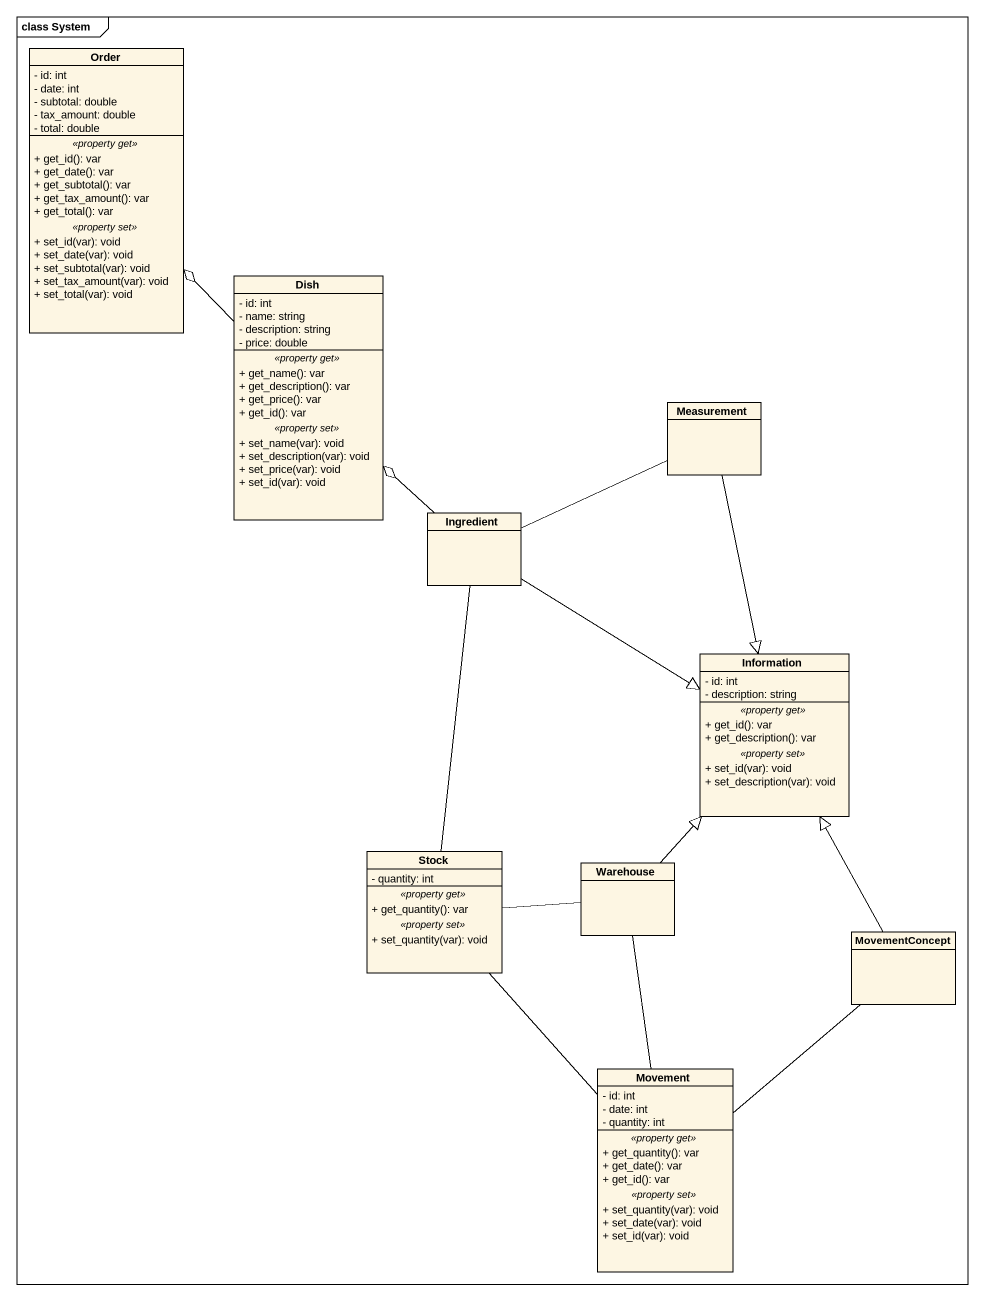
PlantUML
@startuml
mainframe class System
hide circle
hide empty members
skinparam classAttributeIconSize 0
class Order {
  - id: int
  - date: int
  - subtotal: double
  - tax_amount: double
  - total: double
  .. <<property get>> ..
  + get_id(): var
  + get_date(): var
  + get_subtotal(): var
  + get_tax_amount(): var
  + get_total(): var
  .. <<property set>> ..
  + set_id(var): void
  + set_date(var): void
  + set_subtotal(var): void
  + set_tax_amount(var): void
  + set_total(var): void
}
class Dish {
  - id: int
  - name: string
  - description: string
  - price: double
  .. <<property get>> ..
  + get_name(): var
  + get_description(): var
  + get_price(): var
  + get_id(): var
  .. <<property set>> ..
  + set_name(var): void
  + set_description(var): void
  + set_price(var): void
  + set_id(var): void
}
class Measurement
class Ingredient
class Information {
  - id: int
  - description: string
  .. <<property get>> ..
  + get_id(): var
  + get_description(): var
  .. <<property set>> ..
  + set_id(var): void
  + set_description(var): void
}
class Stock {
  - quantity: int
  .. <<property get>> ..
  + get_quantity(): var
  .. <<property set>> ..
  + set_quantity(var): void
}
class Warehouse
class MovementConcept
class Movement {
  - id: int
  - date: int
  - quantity: int
  .. <<property get>> ..
  + get_quantity(): var
  + get_date(): var
  + get_id(): var
  .. <<property set>> ..
  + set_quantity(var): void
  + set_date(var): void
  + set_id(var): void
}
Dish -up-o Order
Measurement --|> Information
Ingredient -up-o Dish
Ingredient -right- Measurement
Ingredient --|> Information
Stock -up- Ingredient
Stock -right- Warehouse
Warehouse -up-|> Information
MovementConcept -up-|> Information
Movement -up- Stock
Movement -up- Warehouse
Movement -up- MovementConcept
@enduml
